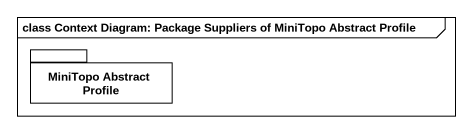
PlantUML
@startuml
mainframe class Context Diagram: Package Suppliers of MiniTopo Abstract Profile
package "MiniTopo Abstract Profile" as MiniTopo_Abstract_Profile {
}
@enduml
